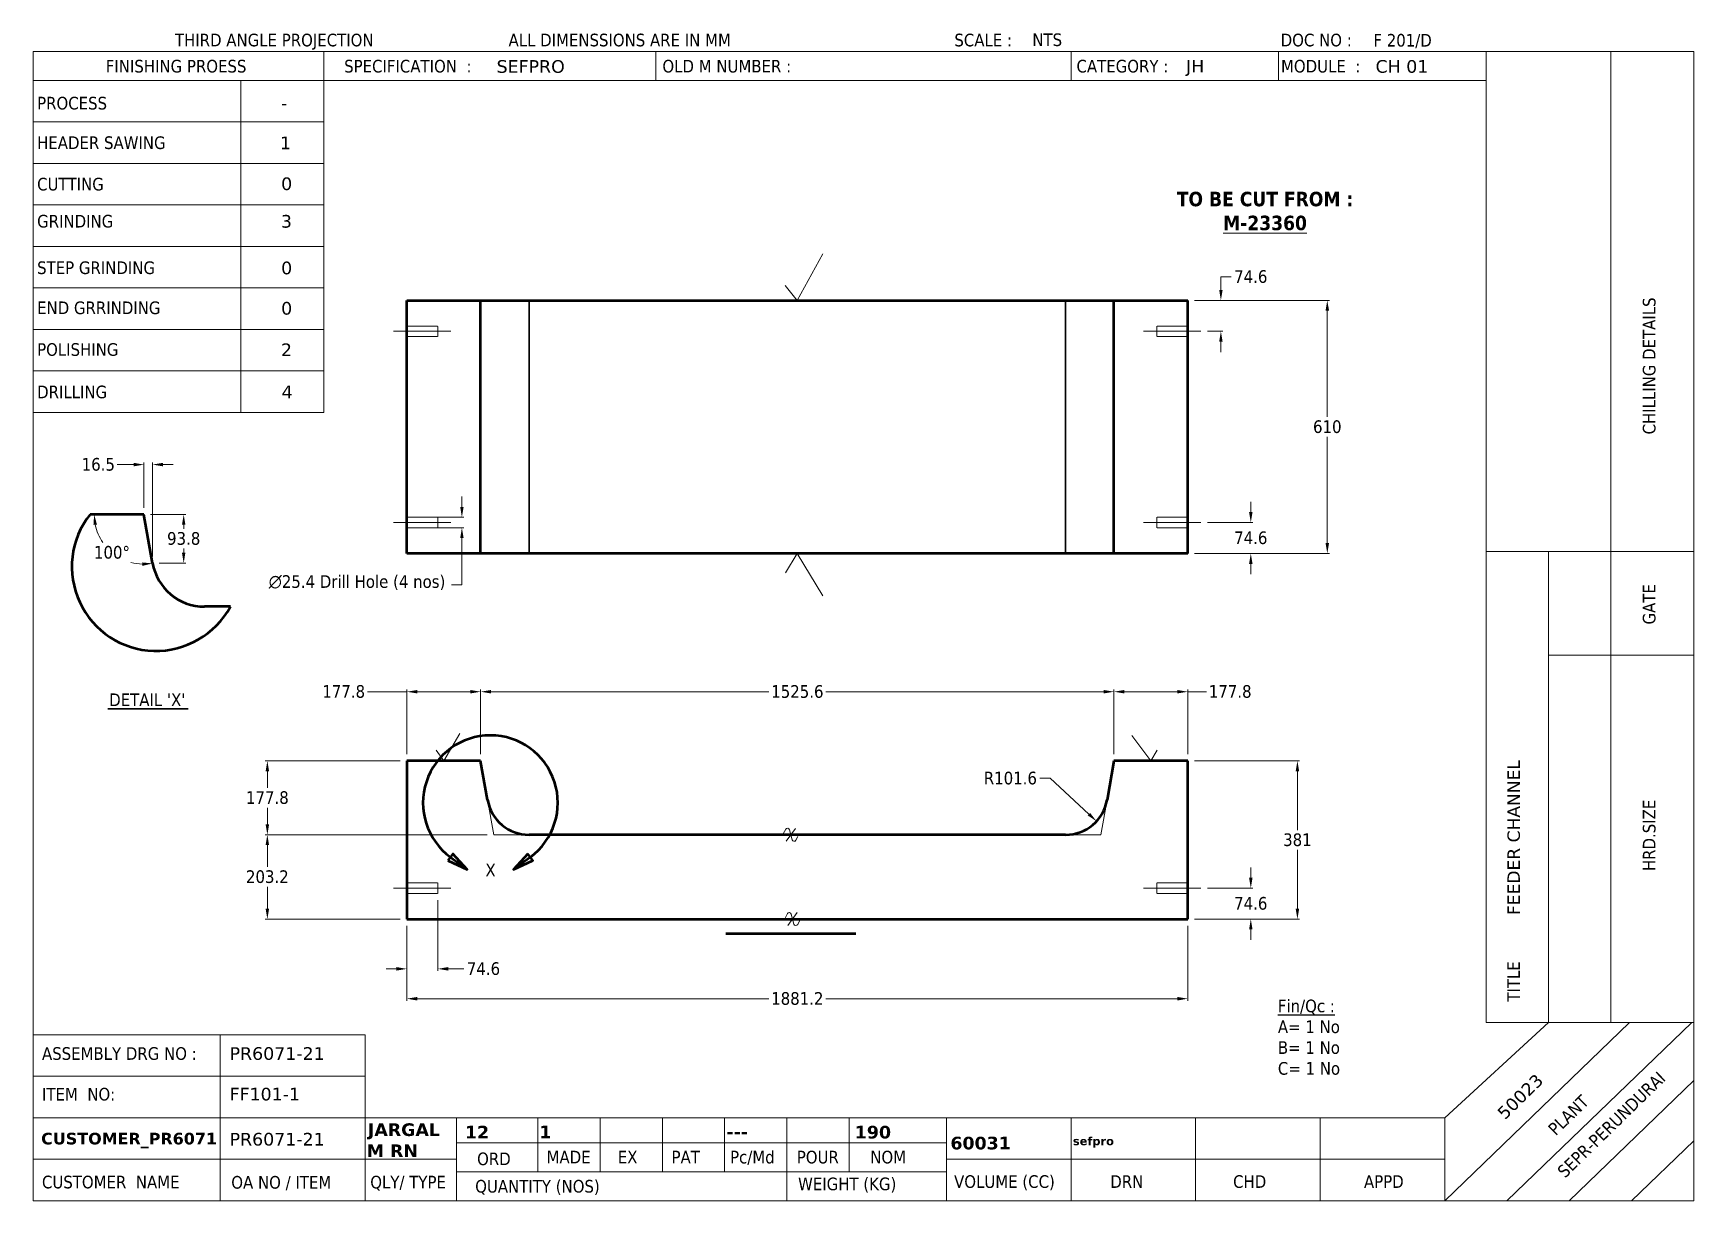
# Model space of a CAD drawing. Header units: millimetres. Extents: x 100 to 4100, y 100 to 2914.
import ezdxf
from ezdxf.enums import TextEntityAlignment as Align

# ---------------------------------------------------------------- set-up
doc = ezdxf.new("R2010")
doc.units = ezdxf.units.MM
doc.header["$LTSCALE"] = 10
doc.linetypes.add('DASHED', pattern=[0.2067, 0.1654, -0.0413])
for name, color, linetype, lineweight in [('Break Line (ANSI)', 7, 'Continuous', 50), ('Detail Boundary (ANSI)', 7, 'Continuous', 50), ('Sketch Geometry (ANSI)', 7, 'Continuous', 18), ('Symbol (ANSI)', 7, 'Continuous', 25), ('Visible (ANSI)', 7, 'Continuous', 50), ('Visible Narrow (ANSI)', 7, 'Continuous', 35)]:
    doc.layers.add(name, color=color, linetype=linetype, lineweight=lineweight)
for name, color, linetype, lineweight, true_color in [('Centerline (ANSI)', 4, 'DASHED', 13, 0x00ffff), ('Dimension (ANSI)', 7, 'Continuous', 15, 0x008000), ('Hidden (ANSI)', 2, 'DASHED', 15, 0xffff00), ('Title (ANSI)', 7, 'Continuous', 20, 0x804040)]:
    doc.layers.add(name, color=color, linetype=linetype, lineweight=lineweight, true_color=true_color)
doc.styles.add('Label Text (ANSI)', font='tahoma.ttf')
doc.styles.add('Note Text (ANSI)', font='tahoma.ttf')
doc.styles.add('Text Style44', font='tahoma.ttf')
doc.styles.add('Text Style54', font='verdana.ttf')
doc.styles.add('Text Style55', font='verdana.ttf')
doc.styles.add('Text Style56', font='verdana.ttf')
doc.styles.add('Text Style73', font='Cambria.ttf')
doc.styles.add('Text Style76', font='verdanab.ttf')
doc.styles.add('Text Style78', font='verdanab.ttf')
doc.styles.add('Text Style79', font='verdanab.ttf')
doc.styles.add('Text Style80', font='verdanab.ttf')
doc.styles.add('Text Style81', font='verdana.ttf')
doc.dimstyles.new('Default - mm (ANSI)', dxfattribs={"dimscale": 10, "dimtxt": 3.05, "dimasz": 2.5, "dimexe": 0.5, "dimexo": 1.6002, "dimgap": 0.8, "dimtad": 0, "dimtih": 1, "dimtoh": 1, "dimdec": 1, "dimrnd": 1e-08, "dimdsep": 46, "dimtxsty": 'Label Text (ANSI)', "dimcen": 0.09, "dimdle": 10, "dimclrd": 256, "dimclre": 256, "dimclrt": 256, "dimadec": 1, "dimazin": 2, "dimtfac": 0.999344, "dimtofl": 0, "dimtmove": 0, "dimatfit": 3, "dimfxl": 1, "dimtolj": 1, "dimtzin": 4, "dimlwd": -1, "dimlwe": -1, "dimarcsym": 0})
doc.dimstyles.new('Default - mm (ANSI)-02', dxfattribs={"dimscale": 10, "dimtxt": 3.05, "dimasz": 2.5, "dimexe": 0.5, "dimexo": 1.6002, "dimgap": 0.8, "dimtad": 0, "dimtih": 1, "dimtoh": 1, "dimdec": 1, "dimrnd": 1e-08, "dimdsep": 46, "dimtxsty": 'Label Text (ANSI)', "dimcen": 0.09, "dimdle": 10, "dimclrd": 256, "dimclre": 256, "dimclrt": 256, "dimadec": 1, "dimazin": 2, "dimtfac": 0.999344, "dimtofl": 0, "dimtmove": 0, "dimatfit": 3, "dimfxl": 1, "dimtolj": 1, "dimtzin": 4, "dimlwd": -1, "dimlwe": -1, "dimarcsym": 0})

# ---------------------------------------------------------------- blocks, each defined once
blk = doc.blocks.new('Title Blocks SEPR')
at = {"layer": 'Title (ANSI)'}
for p, q in [((10, 287), (410, 287)), ((10, 10), (10, 287)), ((10, 287), (10, 280)), ((10, 287), (80, 287)), ((80, 287), (80, 200)), ((160, 287), (160, 280)), ((260, 287), (260, 280)), ((310, 287), (310, 280)), ((360, 287), (360, 280)), ((410, 287), (390, 287)), ((390, 287), (390, 166.5)), ((410, 287), (410, 10)), ((10, 280), (360, 280)), ((60, 200), (60, 280)), ((360, 280), (360, 53)), ((80, 270), (10, 270)), ((80, 260), (10, 260)), ((80, 250), (10, 250)), ((80, 240), (10, 240)), ((80, 230), (10, 230)), ((80, 220), (10, 220)), ((80, 210), (10, 210)), ((80, 200), (10, 200)), ((80, 200), (60, 200)), ((360, 166.5), (410, 166.5)), ((375, 53), (375, 166.5)), ((375, 166.5), (375, 141.5)), ((390, 166.5), (390, 53)), ((375, 141.5), (410, 141.5)), ((394.53, 53), (350, 10)), ((350, 30), (375, 53)), ((360, 53), (410, 53)), ((365, 10), (409.53, 53)), ((390, 53), (375, 53)), ((410, 53), (390, 53)), ((10, 10), (10, 50)), ((10, 50), (90, 50)), ((10, 50), (55, 50)), ((55, 50), (55, 10)), ((90, 50), (90, 10)), ((10, 40), (90, 40)), ((380, 10), (410, 38.97)), ((10, 30), (90, 30)), ((90, 10), (90, 30)), ((90, 30), (350, 30)), ((112, 10), (112, 30)), ((112, 30), (131.55, 30)), ((131.55, 30), (131.55, 17)), ((146.55, 30), (146.55, 17)), ((161.55, 30), (161.55, 17)), ((176.55, 30), (176.55, 17)), ((191.55, 30), (191.55, 17)), ((206.55, 30), (206.55, 17)), ((230, 10), (230, 30)), ((260, 30), (260, 10)), ((290, 30), (290, 10)), ((320, 30), (320, 10)), ((350, 30), (350, 10)), ((112, 10), (112, 24)), ((112, 24), (230, 24)), ((410, 24.49), (395, 10)), ((10, 20), (90, 20)), ((90, 20), (112, 20)), ((230, 20), (350, 20)), ((112, 10), (112, 17)), ((112, 17), (230, 17)), ((191.55, 17), (191.55, 10)), ((410, 10), (10, 10)), ((350, 10), (230, 10))]:
    blk.add_line(p, q, dxfattribs=at)
at = {"layer": 'Title (ANSI)', "char_height": 3.048, "attachment_point": 1, "style": 'Note Text (ANSI)'}
for s, insert, width in [('\\fTahoma|b0|i0;THIRD ANGLE PROJECTION', (44.14, 291.26), 109.2999), ('\\fTahoma|b0|i0;ALL DIMENSSIONS ARE IN MM', (124.5, 291.26), 109.2999), ('\\fTahoma|b0|i0;SCALE :', (231.89, 291.26), 109.2999), ('\\fTahoma|b0|i0;DOC NO : ', (310.49, 291.26), 70.8451), ('\\fTahoma|b0|i0;FINISHING PROESS', (27.48, 284.96), 109.2999), ('\\fTahoma|b0|i0;SPECIFICATION  :', (84.9, 284.96), 72.8455), ('\\fTahoma|b0|i0;OLD M NUMBER :', (161.56, 284.96), 72.8455), ('\\fTahoma|b0|i0;CATEGORY :', (261.31, 284.96), 72.8455), ('\\fTahoma|b0|i0;MODULE  :', (310.57, 284.96), 72.8455), ('\\fTahoma|b0|i0;PROCESS', (10.94, 276.05), 109.2999), ('\\fTahoma|b0|i0;HEADER SAWING', (10.94, 266.52), 109.2999), ('\\fTahoma|b0|i0;END GRRINDING', (10.94, 226.73), 109.2999), ('\\fTahoma|b0|i0;POLISHING', (10.94, 216.68), 109.2999), ('\\fTahoma|b0|i0;ITEM  NO:', (12.11, 37.22), 109.2999), ('\\fTahoma|b0|i0;ORD', (116.92, 21.64), 13.75), ('\\fTahoma|b0|i0;MADE', (133.66, 22.06), 13.75), ('\\fTahoma|b0|i0;EX', (150.81, 22.06), 13.75), ('\\fTahoma|b0|i0;PAT', (163.76, 22.06), 13.75), ('\\fTahoma|b0|i0;Pc/Md', (177.86, 22.06), 13.75), ('\\fTahoma|b0|i0;POUR', (193.93, 22.06), 13.75), ('\\fTahoma|b0|i0;NOM', (211.63, 22.06), 13.75), ('\\fTahoma|b0|i0;QLY/ TYPE', (91.19, 16.03), 21.4126), ('\\fTahoma|b0|i0;VOLUME (CC)', (231.82, 16.16), 25.6121), ('\\fTahoma|b0|i0;DRN', (269.44, 16.16), 19.1316), ('\\fTahoma|b0|i0;CHD', (299.03, 16.16), 19.1316), ('\\fTahoma|b0|i0;APPD', (330.55, 16.16), 19.1316), ('\\fTahoma|b0|i0;WEIGHT (KG)', (194.24, 15.6), 109.2999)]:
    blk.add_mtext(s, dxfattribs=dict(at, insert=insert, width=width))
for s, insert in [('\\fTahoma|b0|i0;NTS', (250.67, 291.33)), ('\\fTahoma|b0|i0;F 201/D', (332.83, 291.2))]:
    blk.add_mtext(s, dxfattribs=dict(at, insert=insert))
at = {"layer": 'Title (ANSI)', "char_height": 3.048, "width": 109.2999, "attachment_point": 1, "line_spacing_factor": 1.968504, "style": 'Note Text (ANSI)'}
for s, insert in [('\\fTahoma|b0|i0;CUTTING\\P', (10.94, 256.53)), ('\\fTahoma|b0|i0;GRINDING\\P', (10.94, 247.6)), ('\\fTahoma|b0|i0;STEP GRINDING\\P', (10.94, 236.39)), ('\\fTahoma|b0|i0;DRILLING\\P', (10.94, 206.45)), ('\\fTahoma|b0|i0;ASSEMBLY DRG NO :\\P', (12.11, 47.02)), ('\\fTahoma|b0|i0;CUSTOMER  NAME\\P', (12.11, 16.05)), ('\\fTahoma|b0|i0;OA NO / ITEM\\P', (57.71, 15.98)), ('\\fTahoma|b0|i0;QUANTITY (NOS)\\P', (116.46, 15.03))]:
    blk.add_mtext(s, dxfattribs=dict(at, insert=insert))
at = {"layer": 'Title (ANSI)', "color": 96, "true_color": 0x008000, "insert": (306.72, 253.17), "char_height": 3.5, "attachment_point": 2, "line_spacing_factor": 0.987884, "style": 'Note Text (ANSI)'}
blk.add_mtext('\\fTahoma|b1|i0;\\H3.5000;TO BE CUT FROM :\\P\\fTahoma|b1|i0;\\H3.5000;\\LM-23360', dxfattribs=at)
at = {"layer": 'Title (ANSI)', "char_height": 3.048, "attachment_point": 1, "style": 'Note Text (ANSI)'}
for s, insert, rotation in [('\\fTahoma|b0|i0;CHILLING DETAILS   ', (397.72, 194.69), 90), ('\\fTahoma|b0|i0;GATE', (397.72, 148.89), 90), ('\\fTahoma|b0|i0;HRD.SIZE', (397.72, 89.46), 90), ('\\fTahoma|b0|i0;TITLE', (365.05, 58), 90), ('\\fTahoma|b0|i0;SEPR-PERUNDURAI', (376.84, 17.51), 44.3), ('\\fTahoma|b0|i0;PLANT', (374.6, 27.71), 44.3)]:
    blk.add_mtext(s, dxfattribs=dict(at, insert=insert, rotation=rotation))
at = {"layer": 'Title (ANSI)', "color": 96, "true_color": 0x008000}
for tag, p, height, style in [('Specification_001', (121.62, 281.84), 3.05, 'Text Style54'), ('Category_001', (287.7, 281.91), 3.05, 'Text Style54'), ('Module_001', (333.34, 281.85), 3.05, 'Text Style54'), ('Process_001', (69.69, 273.05), 3, 'Text Style55'), ('Header_Sawing_001', (69.43, 263.42), 3.05, 'Text Style54'), ('Cutting_001', (69.72, 253.58), 3.05, 'Text Style54'), ('Grinding_001', (69.66, 244.52), 3.05, 'Text Style54'), ('Step_Grinding_001', (69.72, 233.28), 3.05, 'Text Style54'), ('End_Grinding_001', (69.72, 223.56), 3.05, 'Text Style54'), ('Polishing_001', (69.67, 213.56), 3.05, 'Text Style54'), ('Drilling_001', (69.84, 203.4), 3.05, 'Text Style54'), ('Assembly_Drawing_Number_001', (57.3, 43.97), 3.05, 'Text Style54'), ('Item_Number_001', (57.3, 34.19), 3.05, 'Text Style54'), ('Quality_001', (90.62, 25.62), 3.05, 'Text Style76'), ('Order_Quantity_001', (113.99, 25.02), 3.05, 'Text Style76'), ('Made_Quantity_001', (131.9, 25.07), 3.05, 'Text Style76'), ('PiecePerMould_001', (176.97, 25.08), 3.05, 'Text Style76'), ('NominalWeight_001', (207.9, 25.02), 3.05, 'Text Style76'), ('Customer_Name_001', (11.91, 23.59), 2.8, 'Text Style80'), ('OA_Number_001', (57.3, 23.32), 3.05, 'Text Style54'), ('volume_001', (230.93, 22.39), 3.05, 'Text Style76'), ('NameofDrawnPerson_001', (260.43, 23.4), 2, 'Text Style78'), ('Quality_002', (90.32, 20.53), 3.05, 'Text Style76')]:
    blk.add_attdef(tag, p, '', height=height, dxfattribs=dict(at, style=style))
for tag, height, style, p in [('Old_M_Number', 3.05, 'Text Style76', (199.38, 284.96)), ('Excess', 3.05, 'Text Style76', (147.54, 28.13)), ('PAT_Quantity', 3.05, 'Text Style76', (163.49, 28.13)), ('PourWeight_MRN', 3.05, 'Text Style76', (193.41, 28.13)), ('NameofCheckedPerson', 1.98, 'Text Style79', (290.23, 25.5)), ('NameofAPPDPerson', 1.98, 'Text Style79', (321.46, 25.5))]:
    blk.add_attdef(tag, text='', height=height, dxfattribs=dict(at, style=style)).set_placement(p, align=Align.TOP_LEFT)
for tag, height, style, p in [('ChillingDetails', 5, 'Text Style56', (368.48, 177.57)), ('GateSize', 3.05, 'Text Style73', (378.55, 142.66)), ('HeaderSize', 4, 'Text Style81', (378.55, 65.24))]:
    blk.add_attdef(tag, text='', height=height, rotation=90, dxfattribs=dict(at, style=style)).set_placement(p, align=Align.TOP_LEFT)
for tag, p, height, rotation, style in [('Title_Description_001', (368.11, 78.86), 3, 90, 'Text Style55'), ('Critical_C_M_Number_001', (364.49, 29.38), 3.05, 44.4, 'Text Style54')]:
    blk.add_attdef(tag, p, '', height=height, rotation=rotation, dxfattribs=dict(at, style=style))
blk = doc.blocks.new('*D8')
at = {"layer": 'Defpoints', "color": 0, "transparency": 16777216}
for p in [(1000, 1326.8), (1000, 1160), (1177.8, 1160)]:
    blk.add_point(p, dxfattribs=at)
at = {"layer": 'Dimension (ANSI)', "transparency": 16777216}
for p, q in [((1000, 1326.8), (904.9, 1326.8)), ((1000, 1176), (1000, 1331.8)), ((1152.8, 1326.8), (1025, 1326.8)), ((1177.8, 1176), (1177.8, 1331.8))]:
    blk.add_line(p, q, dxfattribs=at)
for points in [[(1025, 1331), (1025, 1322.7), (1000, 1326.8)], [(1152.8, 1331), (1152.8, 1322.7), (1177.8, 1326.8)]]:
    blk.add_solid(points, dxfattribs=at)
at = {"layer": 'Dimension (ANSI)', "color": 96, "true_color": 0x008000, "transparency": 16777216, "insert": (847.9, 1342.8), "char_height": 30.5, "attachment_point": 2, "style": 'Label Text (ANSI)'}
blk.add_mtext('\\A1;177.8', dxfattribs=at)
blk = doc.blocks.new('*D9')
at = {"layer": 'Defpoints', "color": 0, "transparency": 16777216}
for p in [(2703.4, 1326.8), (1177.8, 1160), (2703.4, 1160)]:
    blk.add_point(p, dxfattribs=at)
at = {"layer": 'Dimension (ANSI)', "transparency": 16777216}
for p, q in [((1177.8, 1176), (1177.8, 1331.8)), ((1202.8, 1326.8), (1872.1, 1326.8)), ((2678.4, 1326.8), (2009.3, 1326.8)), ((2703.4, 1176), (2703.4, 1331.8))]:
    blk.add_line(p, q, dxfattribs=at)
for points in [[(1202.8, 1331), (1202.8, 1322.7), (1177.8, 1326.8)], [(2678.4, 1331), (2678.4, 1322.7), (2703.4, 1326.8)]]:
    blk.add_solid(points, dxfattribs=at)
at = {"layer": 'Dimension (ANSI)', "color": 96, "true_color": 0x008000, "transparency": 16777216, "insert": (1940.7, 1342.7), "char_height": 30.5, "attachment_point": 2, "style": 'Label Text (ANSI)'}
blk.add_mtext('\\A1;1525.6', dxfattribs=at)
blk = doc.blocks.new('*D10')
at = {"layer": 'Defpoints', "color": 0, "transparency": 16777216}
for p in [(2703.4, 1326.8), (2703.4, 1160), (2881.2, 1160)]:
    blk.add_point(p, dxfattribs=at)
at = {"layer": 'Dimension (ANSI)', "transparency": 16777216}
for p, q in [((2703.4, 1176), (2703.4, 1331.8)), ((2728.4, 1326.8), (2856.2, 1326.8)), ((2881.2, 1176), (2881.2, 1331.8)), ((2881.2, 1326.8), (2926.3, 1326.8))]:
    blk.add_line(p, q, dxfattribs=at)
for points in [[(2728.4, 1331), (2728.4, 1322.7), (2703.4, 1326.8)], [(2856.2, 1331), (2856.2, 1322.7), (2881.2, 1326.8)]]:
    blk.add_solid(points, dxfattribs=at)
at = {"layer": 'Dimension (ANSI)', "color": 96, "true_color": 0x008000, "transparency": 16777216, "insert": (2983.3, 1342.8), "char_height": 30.5, "attachment_point": 2, "style": 'Label Text (ANSI)'}
blk.add_mtext('\\A1;177.8', dxfattribs=at)
blk = doc.blocks.new('*D11')
at = {"layer": 'Defpoints', "color": 0, "transparency": 16777216}
for p in [(664, 1160), (1000, 1160), (1209.2, 982.2)]:
    blk.add_point(p, dxfattribs=at)
at = {"layer": 'Dimension (ANSI)', "transparency": 16777216}
for p, q in [((984, 1160), (659, 1160)), ((664, 1135), (664, 1095)), ((664, 1007.2), (664, 1047.2)), ((1193.1, 982.2), (659, 982.2))]:
    blk.add_line(p, q, dxfattribs=at)
for points in [[(659.8, 1135), (668.2, 1135), (664, 1160)], [(659.8, 1007.2), (668.2, 1007.2), (664, 982.2)]]:
    blk.add_solid(points, dxfattribs=at)
at = {"layer": 'Dimension (ANSI)', "color": 96, "true_color": 0x008000, "transparency": 16777216, "insert": (664, 1087), "char_height": 30.5, "attachment_point": 2, "style": 'Label Text (ANSI)'}
blk.add_mtext('\\A1;177.8', dxfattribs=at)
blk = doc.blocks.new('*D12')
at = {"layer": 'Defpoints', "color": 0, "transparency": 16777216}
for p in [(1209.2, 982.2), (664, 779), (1000, 779)]:
    blk.add_point(p, dxfattribs=at)
at = {"layer": 'Dimension (ANSI)', "transparency": 16777216}
for p, q in [((1193.1, 982.2), (659, 982.2)), ((664, 957.2), (664, 904.5)), ((664, 804), (664, 856.7)), ((984, 779), (659, 779))]:
    blk.add_line(p, q, dxfattribs=at)
for points in [[(659.8, 957.2), (668.2, 957.2), (664, 982.2)], [(659.8, 804), (668.2, 804), (664, 779)]]:
    blk.add_solid(points, dxfattribs=at)
at = {"layer": 'Dimension (ANSI)', "color": 96, "true_color": 0x008000, "transparency": 16777216, "insert": (664, 896.5), "char_height": 30.5, "attachment_point": 2, "style": 'Label Text (ANSI)'}
blk.add_mtext('\\A1;203.2', dxfattribs=at)
blk = doc.blocks.new('*D13')
at = {"layer": 'Defpoints', "color": 0, "transparency": 16777216}
for p in [(1074.6, 840.9), (1000, 779), (1000, 659)]:
    blk.add_point(p, dxfattribs=at)
at = {"layer": 'Dimension (ANSI)', "transparency": 16777216}
for p, q in [((1074.6, 824.9), (1074.6, 654)), ((1000, 763), (1000, 654)), ((975, 659), (950, 659)), ((1099.6, 659), (1137.6, 659))]:
    blk.add_line(p, q, dxfattribs=at)
for points in [[(975, 663.2), (975, 654.8), (1000, 659)], [(1099.6, 663.2), (1099.6, 654.8), (1074.6, 659)]]:
    blk.add_solid(points, dxfattribs=at)
at = {"layer": 'Dimension (ANSI)', "color": 96, "true_color": 0x008000, "transparency": 16777216, "insert": (1184.6, 674.9), "char_height": 30.5, "attachment_point": 2, "style": 'Label Text (ANSI)'}
blk.add_mtext('\\A1;74.6', dxfattribs=at)
blk = doc.blocks.new('*D14')
at = {"layer": 'Defpoints', "color": 0, "transparency": 16777216}
for p in [(1000, 779), (2881.2, 779), (2881.2, 587)]:
    blk.add_point(p, dxfattribs=at)
at = {"layer": 'Dimension (ANSI)', "transparency": 16777216}
for p, q in [((1000, 763), (1000, 582)), ((2881.2, 763), (2881.2, 582)), ((1025, 587), (1872.2, 587)), ((2856.2, 587), (2009, 587))]:
    blk.add_line(p, q, dxfattribs=at)
for points in [[(1025, 591.2), (1025, 582.8), (1000, 587)], [(2856.2, 591.2), (2856.2, 582.8), (2881.2, 587)]]:
    blk.add_solid(points, dxfattribs=at)
at = {"layer": 'Dimension (ANSI)', "color": 96, "true_color": 0x008000, "transparency": 16777216, "insert": (1940.6, 602.9), "char_height": 30.5, "attachment_point": 2, "style": 'Label Text (ANSI)'}
blk.add_mtext('\\A1;1881.2', dxfattribs=at)
blk = doc.blocks.new('*D15')
at = {"layer": 'Defpoints', "color": 0, "transparency": 16777216}
for p in [(2881.2, 1160), (2881.2, 779), (3145.2, 779)]:
    blk.add_point(p, dxfattribs=at)
at = {"layer": 'Dimension (ANSI)', "transparency": 16777216}
for p, q in [((2897.2, 1160), (3150.2, 1160)), ((3145.2, 1135), (3145.2, 993.4)), ((3145.2, 804), (3145.2, 945.6)), ((2897.2, 779), (3150.2, 779))]:
    blk.add_line(p, q, dxfattribs=at)
for points in [[(3141, 1135), (3149.4, 1135), (3145.2, 1160)], [(3141, 804), (3149.4, 804), (3145.2, 779)]]:
    blk.add_solid(points, dxfattribs=at)
at = {"layer": 'Dimension (ANSI)', "color": 96, "true_color": 0x008000, "transparency": 16777216, "insert": (3145.2, 985.4), "char_height": 30.5, "attachment_point": 2, "style": 'Label Text (ANSI)'}
blk.add_mtext('\\A1;381', dxfattribs=at)
blk = doc.blocks.new('*D16')
at = {"layer": 'Defpoints', "color": 0, "transparency": 16777216}
for p in [(2913, 853.6), (2881.2, 779), (3032.9, 779)]:
    blk.add_point(p, dxfattribs=at)
at = {"layer": 'Dimension (ANSI)', "transparency": 16777216}
for p, q in [((3032.9, 878.6), (3032.9, 903.6)), ((2929, 853.6), (3037.9, 853.6)), ((2897.2, 779), (3037.9, 779)), ((3032.9, 754), (3032.9, 729))]:
    blk.add_line(p, q, dxfattribs=at)
for points in [[(3028.8, 878.6), (3037.1, 878.6), (3032.9, 853.6)], [(3028.8, 754), (3037.1, 754), (3032.9, 779)]]:
    blk.add_solid(points, dxfattribs=at)
at = {"layer": 'Dimension (ANSI)', "color": 96, "true_color": 0x008000, "transparency": 16777216, "insert": (3032.9, 832.2), "char_height": 30.5, "attachment_point": 2, "style": 'Label Text (ANSI)'}
blk.add_mtext('\\A1;74.6', dxfattribs=at)
blk = doc.blocks.new('*D17')
at = {"layer": 'Defpoints', "color": 0, "transparency": 16777216}
for p in [(2586.8, 1083.8), (2661.3, 1014.7)]:
    blk.add_point(p, dxfattribs=at)
at = {"layer": 'Dimension (ANSI)', "transparency": 16777216}
for p, q in [((2524.7, 1118.2), (2549.7, 1118.2)), ((2549.7, 1118.2), (2643, 1031.7))]:
    blk.add_line(p, q, dxfattribs=at)
blk.add_solid([(2645.8, 1034.8), (2640.1, 1028.7), (2661.3, 1014.7)], dxfattribs=at)
at = {"layer": 'Dimension (ANSI)', "color": 96, "true_color": 0x008000, "transparency": 16777216, "insert": (2453.8, 1134.1), "char_height": 30.5, "attachment_point": 2, "style": 'Label Text (ANSI)'}
blk.add_mtext('\\A1;R101.6', dxfattribs=at)
blk = doc.blocks.new('*D18')
at = {"layer": 'Defpoints', "color": 0, "transparency": 16777216}
for p in [(1000, 1747.3), (1000, 1721.9), (1132.6, 1747.3)]:
    blk.add_point(p, dxfattribs=at)
at = {"layer": 'Dimension (ANSI)', "transparency": 16777216}
for p, q in [((1132.6, 1772.3), (1132.6, 1797.3)), ((1016, 1747.3), (1137.6, 1747.3)), ((1016, 1721.9), (1137.6, 1721.9)), ((1132.6, 1696.9), (1132.6, 1584.3)), ((1132.6, 1584.3), (1107.6, 1584.3))]:
    blk.add_line(p, q, dxfattribs=at)
for points in [[(1128.5, 1772.3), (1136.8, 1772.3), (1132.6, 1747.3)], [(1128.5, 1696.9), (1136.8, 1696.9), (1132.6, 1721.9)]]:
    blk.add_solid(points, dxfattribs=at)
at = {"layer": 'Dimension (ANSI)', "color": 96, "true_color": 0x008000, "transparency": 16777216, "insert": (880, 1607.6), "char_height": 30.5, "attachment_point": 2, "style": 'Label Text (ANSI)'}
blk.add_mtext('\\A1;{\\fAIGDT|b0|i0;\\H30.4800;\\ln}\\fTahoma|b0|i0;\\H30.4800;25.4\\fTahoma|b0|i0;\\H30.4800; Drill Hole (4 nos)', dxfattribs=at)
blk = doc.blocks.new('*D19')
at = {"layer": 'Defpoints', "color": 0, "transparency": 16777216}
for p in [(2881.2, 2270), (2960.9, 2270), (2913, 2195.4)]:
    blk.add_point(p, dxfattribs=at)
at = {"layer": 'Dimension (ANSI)', "transparency": 16777216}
for p, q in [((2960.9, 2295), (2960.9, 2326.8)), ((2960.9, 2326.8), (2985.9, 2326.8)), ((2897.2, 2270), (2965.9, 2270)), ((2929, 2195.4), (2965.9, 2195.4)), ((2960.9, 2170.4), (2960.9, 2145.4))]:
    blk.add_line(p, q, dxfattribs=at)
for points in [[(2956.8, 2295), (2965.1, 2295), (2960.9, 2270)], [(2956.8, 2170.4), (2965.1, 2170.4), (2960.9, 2195.4)]]:
    blk.add_solid(points, dxfattribs=at)
at = {"layer": 'Dimension (ANSI)', "color": 96, "true_color": 0x008000, "transparency": 16777216, "insert": (3032.9, 2342.7), "char_height": 30.5, "attachment_point": 2, "style": 'Label Text (ANSI)'}
blk.add_mtext('\\A1;74.6', dxfattribs=at)
blk = doc.blocks.new('*D20')
at = {"layer": 'Defpoints', "color": 0, "transparency": 16777216}
for p in [(2913, 1734.6), (2881.2, 1660), (3032.9, 1660)]:
    blk.add_point(p, dxfattribs=at)
at = {"layer": 'Dimension (ANSI)', "transparency": 16777216}
for p, q in [((3032.9, 1759.6), (3032.9, 1784.6)), ((2929, 1734.6), (3037.9, 1734.6)), ((2897.2, 1660), (3037.9, 1660)), ((3032.9, 1635), (3032.9, 1610))]:
    blk.add_line(p, q, dxfattribs=at)
for points in [[(3028.8, 1759.6), (3037.1, 1759.6), (3032.9, 1734.6)], [(3028.8, 1635), (3037.1, 1635), (3032.9, 1660)]]:
    blk.add_solid(points, dxfattribs=at)
at = {"layer": 'Dimension (ANSI)', "color": 96, "true_color": 0x008000, "transparency": 16777216, "insert": (3032.9, 1713.2), "char_height": 30.5, "attachment_point": 2, "style": 'Label Text (ANSI)'}
blk.add_mtext('\\A1;74.6', dxfattribs=at)
blk = doc.blocks.new('*D21')
at = {"layer": 'Defpoints', "color": 0, "transparency": 16777216}
for p in [(2881.2, 2270), (3217.2, 2270), (2881.2, 1660)]:
    blk.add_point(p, dxfattribs=at)
at = {"layer": 'Dimension (ANSI)', "transparency": 16777216}
for p, q in [((2897.2, 2270), (3222.2, 2270)), ((3217.2, 2245), (3217.2, 1988.9)), ((3217.2, 1685), (3217.2, 1941.1)), ((2897.2, 1660), (3222.2, 1660))]:
    blk.add_line(p, q, dxfattribs=at)
for points in [[(3213, 2245), (3221.4, 2245), (3217.2, 2270)], [(3213, 1685), (3221.4, 1685), (3217.2, 1660)]]:
    blk.add_solid(points, dxfattribs=at)
at = {"layer": 'Dimension (ANSI)', "color": 96, "true_color": 0x008000, "transparency": 16777216, "insert": (3217.2, 1980.9), "char_height": 30.5, "attachment_point": 2, "style": 'Label Text (ANSI)'}
blk.add_mtext('\\A1;610', dxfattribs=at)
blk = doc.blocks.new('2dDetail0')
at = {"layer": 'Detail Boundary (ANSI)', "linetype": 'Continuous'}
for p, q in [((111.1, 93.65), (109.91, 92.04)), ((109.91, 92.04), (114.53, 89.88)), ((110.5, 92.84), (114.53, 89.88)), ((114.53, 89.88), (111.1, 93.65)), ((129.16, 93.65), (125.73, 89.88)), ((129.76, 92.84), (125.73, 89.88)), ((125.73, 89.88), (130.35, 92.04)), ((130.35, 92.04), (129.16, 93.65))]:
    blk.add_line(p, q, dxfattribs=at)
at = {"layer": 'Detail Boundary (ANSI)', "linetype": 'Continuous', "flags": 128}
for points in [[(109.91, 92.04), (114.53, 89.88), (111.1, 93.65), (109.91, 92.04)], [(129.16, 93.65), (125.73, 89.88), (130.35, 92.04), (129.16, 93.65)]]:
    blk.add_lwpolyline(points, dxfattribs=at)
at = {"layer": 'Detail Boundary (ANSI)'}
blk.add_arc((120.13, 105.92), 16.24, 306.3458, 233.6542, dxfattribs=at)
for points in [[(109.91, 92.04), (114.53, 89.88), (111.1, 93.65), (109.91, 92.04)], [(129.16, 93.65), (125.73, 89.88), (130.35, 92.04), (129.16, 93.65)]]:
    blk.add_solid(points, dxfattribs=at)
at = {"layer": 'Detail Boundary (ANSI)', "insert": (118.93, 88.16), "char_height": 3.05, "attachment_point": 7, "style": 'Label Text (ANSI)'}
blk.add_mtext('X', dxfattribs=at)
blk = doc.blocks.new('*D23')
at = {"layer": 'Defpoints', "color": 0, "transparency": 16777216}
for p in [(387.5, 1874.2), (366.8, 1754.2), (387.5, 1636.9)]:
    blk.add_point(p, dxfattribs=at)
at = {"layer": 'Dimension (ANSI)', "transparency": 16777216}
for p, q in [((341.8, 1874.2), (302.1, 1874.2)), ((366.8, 1770.2), (366.8, 1879.2)), ((387.5, 1652.9), (387.5, 1879.2)), ((412.5, 1874.2), (437.5, 1874.2))]:
    blk.add_line(p, q, dxfattribs=at)
for points in [[(341.8, 1878.4), (341.8, 1870), (366.8, 1874.2)], [(412.5, 1878.4), (412.5, 1870), (387.5, 1874.2)]]:
    blk.add_solid(points, dxfattribs=at)
at = {"layer": 'Dimension (ANSI)', "color": 96, "true_color": 0x008000, "transparency": 16777216, "insert": (256.8, 1890.1), "char_height": 30.5, "attachment_point": 2, "style": 'Label Text (ANSI)'}
blk.add_mtext('\\A1;16.5', dxfattribs=at)
blk = doc.blocks.new('*D24')
at = {"layer": 'Defpoints', "color": 0, "transparency": 16777216}
for p in [(350.8, 1754.2), (366.8, 1754.2), (266.5, 1688.3), (387.5, 1636.9)]:
    blk.add_point(p, dxfattribs=at)
at = {"layer": 'Dimension (ANSI)', "transparency": 16777216}
for start, end in [(191.9583, 214.5474), (254.7965, 268.0417)]:
    blk.add_arc((366.8, 1754.2), 120, start, end, dxfattribs=at)
for points in [[(245.2, 1728.9), (253.5, 1729.8), (246.8, 1754.2)], [(362.4, 1638.4), (363, 1630.1), (387.6, 1636)]]:
    blk.add_solid(points, dxfattribs=at)
at = {"layer": 'Dimension (ANSI)', "color": 96, "true_color": 0x008000, "transparency": 16777216, "insert": (289.7, 1678.1), "char_height": 30.5, "attachment_point": 2, "style": 'Label Text (ANSI)'}
blk.add_mtext('\\A1;100°', dxfattribs=at)
blk = doc.blocks.new('*D25')
at = {"layer": 'Defpoints', "color": 0, "transparency": 16777216}
for p in [(366.8, 1754.2), (387.5, 1636.9), (462.5, 1636.9)]:
    blk.add_point(p, dxfattribs=at)
at = {"layer": 'Dimension (ANSI)', "transparency": 16777216}
for p, q in [((382.8, 1754.2), (467.5, 1754.2)), ((462.5, 1729.2), (462.5, 1719.5)), ((462.5, 1661.9), (462.5, 1671.6)), ((403.5, 1636.9), (467.5, 1636.9))]:
    blk.add_line(p, q, dxfattribs=at)
for points in [[(458.3, 1729.2), (466.6, 1729.2), (462.5, 1754.2)], [(458.3, 1661.9), (466.6, 1661.9), (462.5, 1636.9)]]:
    blk.add_solid(points, dxfattribs=at)
at = {"layer": 'Dimension (ANSI)', "color": 96, "true_color": 0x008000, "transparency": 16777216, "insert": (462.5, 1711.5), "char_height": 30.5, "attachment_point": 2, "style": 'Label Text (ANSI)'}
blk.add_mtext('\\A1;93.8', dxfattribs=at)

msp = doc.modelspace()

# ---------------------------------------------------------------- linework, layer by layer
at = {"layer": 'Break Line (ANSI)'}
msp.add_arc((396.16, 1628.22), 203.01, 141.64469, 331.68982, dxfattribs=at)
at = {"layer": 'Centerline (ANSI)', "linetype": 'Continuous'}
for p, q in [((968.25, 2195.4), (1106.35, 2195.4)), ((2912.95, 2195.4), (2774.85, 2195.4)), ((968.25, 1734.6), (1106.35, 1734.6)), ((2912.95, 1734.6), (2774.85, 1734.6)), ((968.25, 853.6), (1106.35, 853.6)), ((2912.95, 853.6), (2774.85, 853.6))]:
    msp.add_line(p, q, dxfattribs=at)
at = {"layer": 'Hidden (ANSI)'}
for p, q in [((1000, 2208.1), (1074.6, 2208.1)), ((1074.6, 2182.7), (1074.6, 2208.1)), ((2806.6, 2208.1), (2806.6, 2182.7)), ((2881.2, 2208.1), (2806.6, 2208.1)), ((1000, 2182.7), (1074.6, 2182.7)), ((2881.2, 2182.7), (2806.6, 2182.7)), ((1000, 1747.3), (1074.6, 1747.3)), ((1000, 1721.9), (1074.6, 1721.9)), ((1074.6, 1721.9), (1074.6, 1747.3)), ((2806.6, 1747.3), (2806.6, 1721.9)), ((2881.2, 1747.3), (2806.6, 1747.3)), ((2881.2, 1721.9), (2806.6, 1721.9)), ((1000, 866.3), (1074.6, 866.3)), ((1000, 840.9), (1074.6, 840.9)), ((1074.6, 840.9), (1074.6, 866.3)), ((2806.6, 866.3), (2806.6, 840.9)), ((2881.2, 866.3), (2806.6, 866.3)), ((2881.2, 840.9), (2806.6, 840.9))]:
    msp.add_line(p, q, dxfattribs=at)
at = {"layer": 'Sketch Geometry (ANSI)'}
for p, q in [((1940.6, 2270), (2002.43, 2382.06)), ((1940.6, 2270), (1910.92, 2305.47)), ((1940.6, 1660), (1912.07, 1613.33)), ((1940.6, 1660), (2002.43, 1558.1)), ((1088.9, 1160), (1127.42, 1225.81)), ((2792.3, 1160), (2746.4, 1221.52)), ((1088.9, 1160), (1070.7, 1185.77)), ((2792.3, 1160), (2807.4, 1185.77)), ((1912.63, 995.3), (1906.76, 984.35)), ((1935.98, 997.59), (1913.94, 966.81)), ((1921.88, 994.19), (1928.04, 970.21)), ((1937.37, 969.23), (1941.82, 978.21)), ((1916.81, 792.1), (1910.95, 781.15)), ((1940.17, 794.39), (1918.13, 763.61)), ((1926.07, 790.99), (1932.23, 767.01)), ((1941.55, 766.03), (1946.01, 775.01))]:
    msp.add_line(p, q, dxfattribs=at)
at = {"layer": 'Sketch Geometry (ANSI)', "linetype": 'Continuous'}
for p, q in [((1194.35, 1066.16), (1209.15, 982.2)), ((2686.85, 1066.16), (2672.05, 982.2)), ((1294.4, 982.2), (1209.15, 982.2)), ((2586.8, 982.2), (2672.05, 982.2))]:
    msp.add_line(p, q, dxfattribs=at)
at = {"layer": 'Sketch Geometry (ANSI)', "color": 1, "lineweight": 50, "true_color": 0xff0000}
msp.add_line((1768.05, 744), (2081.59, 744), dxfattribs=at)
at = {"layer": 'Sketch Geometry (ANSI)'}
for centre, start, end in [((1917.03, 992.94), 14.42614, 151.84084), ((1932.89, 971.46), 194.42614, 333.61047), ((1921.22, 789.74), 14.42614, 151.84084), ((1937.08, 768.26), 194.42614, 333.61047)]:
    msp.add_arc(centre, 5, start, end, dxfattribs=at)
at = {"layer": 'Symbol (ANSI)', "color": 96, "lineweight": 30, "true_color": 0x008000}
msp.add_line((279.99, 1285.34), (473.27, 1285.34), dxfattribs=at)
at = {"layer": 'Visible (ANSI)'}
for p, q in [((1000, 2270), (1177.8, 2270)), ((1000, 1660), (1000, 2270)), ((1177.8, 2270), (1194.35, 2270)), ((1177.8, 1660), (1177.8, 2270)), ((1194.35, 2270), (1294.4, 2270)), ((1294.4, 2270), (2586.8, 2270)), ((2586.8, 2270), (2686.85, 2270)), ((2686.85, 2270), (2703.4, 2270)), ((2703.4, 2270), (2881.2, 2270)), ((2703.4, 1660), (2703.4, 2270)), ((2881.2, 1660), (2881.2, 2270)), ((366.79, 1754.2), (236.97, 1754.2)), ((387.47, 1636.89), (366.79, 1754.2)), ((1177.8, 1660), (1000, 1660)), ((1194.35, 1660), (1177.8, 1660)), ((1294.4, 1660), (1194.35, 1660)), ((2586.8, 1660), (1294.4, 1660)), ((2686.85, 1660), (2586.8, 1660)), ((2703.4, 1660), (2686.85, 1660)), ((2881.2, 1660), (2703.4, 1660)), ((574.89, 1531.95), (512.54, 1531.95)), ((1177.8, 1160), (1000, 1160)), ((1000, 1160), (1000, 779)), ((1194.35, 1066.16), (1177.8, 1160)), ((2703.4, 1160), (2686.85, 1066.16)), ((2881.2, 1160), (2703.4, 1160)), ((2881.2, 779), (2881.2, 1160)), ((2586.8, 982.2), (1294.4, 982.2)), ((1000, 779), (2881.2, 779))]:
    msp.add_line(p, q, dxfattribs=at)
for centre, radius, start, end in [((512.54, 1658.95), 127, 190, 270), ((1294.4, 1083.8), 101.6, 190, 270), ((2586.8, 1083.8), 101.6, 270, 350)]:
    msp.add_arc(centre, radius, start, end, dxfattribs=at)
at = {"layer": 'Visible Narrow (ANSI)', "color": 8, "true_color": 0x808080}
for p, q in [((1294.4, 1660), (1294.4, 2270)), ((2586.8, 1660), (2586.8, 2270))]:
    msp.add_line(p, q, dxfattribs=at)

# ---------------------------------------------------------------- block references
at = {"xscale": 10, "yscale": 10, "zscale": 10}
msp.add_blockref('Title Blocks SEPR', (0, 0), dxfattribs=at).add_auto_attribs({'Assembly_Drawing_Number_001': 'PR6071-21', 'Item_Number_001': 'FF101-1', 'Customer_Name_001': 'CUSTOMER_PR6071', 'OA_Number_001': 'PR6071-21', 'Quality_001': 'JARGAL', 'Order_Quantity_001': '12', 'Made_Quantity_001': '1', 'PiecePerMould_001': '---', 'NominalWeight_001': '190', 'volume_001': '60031', 'NameofDrawnPerson_001': 'sefpro', 'Process_001': '-', 'Header_Sawing_001': '1', 'Cutting_001': '0', 'Grinding_001': '3', 'Step_Grinding_001': '0', 'End_Grinding_001': '0', 'Polishing_001': '2', 'Drilling_001': '4', 'Specification_001': 'SEFPRO', 'Module_001': 'CH 01', 'Category_001': 'JH', 'Title_Description_001': 'FEEDER CHANNEL', 'Critical_C_M_Number_001': '50023', 'Quality_002': 'M RN'})
at = {"layer": 'Detail Boundary (ANSI)', "xscale": 10, "yscale": 10, "zscale": 10}
msp.add_blockref('2dDetail0', (0, 0), dxfattribs=at)

# ---------------------------------------------------------------- texts
at = {"layer": 'Symbol (ANSI)', "color": 96, "true_color": 0x008000, "insert": (283.04, 1292.2), "char_height": 30.5, "attachment_point": 7, "style": 'Text Style44'}
msp.add_mtext("DETAIL 'X'", dxfattribs=at)
at = {"layer": 'Symbol (ANSI)', "color": 96, "true_color": 0x008000, "insert": (3098.17, 584.89), "char_height": 30.48, "width": 155.4628, "attachment_point": 1, "line_spacing_factor": 0.987416, "style": 'Note Text (ANSI)'}
msp.add_mtext('{\\H1.00066x;\\LFin/Qc :\\H0.99934x;\\l\\PA= 1 No\\PB= 1 No\\PC= 1 No}', dxfattribs=at)

# ---------------------------------------------------------------- dimensions: what is measured, and where the dimension line sits
at = {"layer": 'Dimension (ANSI)'}
for base, p1, p2, angle, override, picture, middle in [((2960.95, 2270), (2912.95, 2195.4), (2881.2, 2270), 90, {"dimgap": 0.8, "dimdec": 1, "dimtol": 0, "dimlim": 0, "dimtp": 0, "dimtm": 0, "dimtdec": 2, "dimatfit": 1}, '*D19', (3032.95, 2326.85)), ((3217.2, 2270), (2881.2, 1660), (2881.2, 2270), 270, {"dimgap": 0.8, "dimdec": 1, "dimtol": 0, "dimlim": 0, "dimtp": 0, "dimtm": 0, "dimtdec": 2, "dimatfit": 1}, '*D21', (3217.2, 1965)), ((387.47, 1874.2), (366.79, 1754.2), (387.47, 1636.89), 180, {"dimgap": 0.8, "dimtih": 0, "dimtoh": 0, "dimdec": 1, "dimlfac": 0.8, "dimtol": 0, "dimlim": 0, "dimtp": 0, "dimtm": 0, "dimtdec": 2, "dimatfit": 1}, '*D23', (256.8, 1874.2)), ((3032.95, 1660), (2912.95, 1734.6), (2881.2, 1660), 90, {"dimgap": 0.8, "dimdec": 1, "dimtol": 0, "dimlim": 0, "dimtp": 0, "dimtm": 0, "dimtdec": 2, "dimatfit": 1}, '*D20', (3032.95, 1697.3)), ((462.47, 1636.89), (366.79, 1754.2), (387.47, 1636.89), 90, {"dimgap": 0.8, "dimdec": 1, "dimlfac": 0.8, "dimtol": 0, "dimlim": 0, "dimtp": 0, "dimtm": 0, "dimtdec": 2, "dimatfit": 1}, '*D25', (462.47, 1695.55)), ((1000, 1326.83), (1177.8, 1160), (1000, 1160), 180, {"dimgap": 0.8, "dimtih": 0, "dimtoh": 0, "dimdec": 1, "dimtol": 0, "dimlim": 0, "dimtp": 0, "dimtm": 0, "dimtdec": 2, "dimatfit": 2}, '*D8', (847.87, 1326.83)), ((2703.4, 1326.83), (1177.8, 1160), (2703.4, 1160), 180, {"dimgap": 0.8, "dimtih": 0, "dimtoh": 0, "dimdec": 1, "dimtol": 0, "dimlim": 0, "dimtp": 0, "dimtm": 0, "dimtdec": 2, "dimatfit": 1}, '*D9', (1940.7, 1326.83)), ((2703.4, 1326.83), (2881.2, 1160), (2703.4, 1160), 180, {"dimgap": 0.8, "dimtih": 0, "dimtoh": 0, "dimdec": 1, "dimtol": 0, "dimlim": 0, "dimtp": 0, "dimtm": 0, "dimtdec": 2, "dimatfit": 2}, '*D10', (2983.34, 1326.83)), ((664, 1160), (1209.15, 982.2), (1000, 1160), 90, {"dimgap": 0.8, "dimdec": 1, "dimtol": 0, "dimlim": 0, "dimtp": 0, "dimtm": 0, "dimtdec": 2, "dimatfit": 1}, '*D11', (664, 1071.1)), ((3145.2, 779), (2881.2, 1160), (2881.2, 779), 90, {"dimgap": 0.8, "dimdec": 1, "dimtol": 0, "dimlim": 0, "dimtp": 0, "dimtm": 0, "dimtdec": 2, "dimatfit": 1}, '*D15', (3145.2, 969.5)), ((664, 779), (1209.15, 982.2), (1000, 779), 90, {"dimgap": 0.8, "dimdec": 1, "dimtol": 0, "dimlim": 0, "dimtp": 0, "dimtm": 0, "dimtdec": 2, "dimatfit": 1}, '*D12', (664, 880.6)), ((3032.95, 779), (2912.95, 853.6), (2881.2, 779), 90, {"dimgap": 0.8, "dimdec": 1, "dimtol": 0, "dimlim": 0, "dimtp": 0, "dimtm": 0, "dimtdec": 2, "dimatfit": 1}, '*D16', (3032.95, 816.3)), ((1000, 659), (1074.6, 840.9), (1000, 779), 180, {"dimgap": 0.8, "dimtih": 0, "dimtoh": 0, "dimdec": 1, "dimtol": 0, "dimlim": 0, "dimtp": 0, "dimtm": 0, "dimtdec": 2, "dimatfit": 1}, '*D13', (1184.58, 659)), ((2881.2, 587), (1000, 779), (2881.2, 779), 180, {"dimgap": 0.8, "dimtih": 0, "dimtoh": 0, "dimdec": 1, "dimtol": 0, "dimlim": 0, "dimtp": 0, "dimtm": 0, "dimtdec": 2, "dimatfit": 1}, '*D14', (1940.6, 587))]:
    dim = msp.add_linear_dim(base=base, p1=p1, p2=p2, angle=angle, dimstyle='Default - mm (ANSI)', override=override, dxfattribs=at)
    dim.commit()
    dim.dimension.update_dxf_attribs({"geometry": picture, "text_midpoint": middle, "dimtype": 160})
dim = msp.add_linear_dim(base=(1132.65, 1747.3), p1=(1000, 1721.9), p2=(1000, 1747.3), angle=270, text='{\\fAIGDT|b0|i0;\\H30.4800;\\ln}\\fTahoma|b0|i0;\\H30.4800;<>\\fTahoma|b0|i0;\\H30.4800; Drill Hole (4 nos)', dimstyle='Default - mm (ANSI)-02', override={"dimgap": 0.8, "dimdec": 1, "dimtol": 0, "dimlim": 0, "dimtp": 0, "dimtm": 0, "dimtdec": 2, "dimatfit": 1}, dxfattribs=at)
dim.commit()
dim.dimension.update_dxf_attribs({"geometry": '*D18', "text_midpoint": (880, 1584.34), "dimtype": 160})
dim = msp.add_angular_dim_3p(base=(266.53, 1688.26), center=(366.79, 1754.2), p1=(350.78, 1754.2), p2=(387.47, 1636.89), dimstyle='Default - mm (ANSI)', override={"dimgap": 0.8, "dimse1": 1, "dimse2": 1, "dimadec": 1, "dimtol": 0, "dimlim": 0, "dimtp": 0, "dimtm": 0, "dimtdec": 0}, dxfattribs=at)
dim.commit()
dim.dimension.update_dxf_attribs({"geometry": '*D24', "text_midpoint": (289.65, 1662.27), "dimtype": 165})
dim = msp.add_radius_dim(center=(2586.8, 1083.8), mpoint=(2661.29, 1014.71), dimstyle='Default - mm (ANSI)', override={"dimgap": 0.8, "dimdec": 1, "dimlfac": 1, "dimcen": 0, "dimtol": 0, "dimlim": 0, "dimtp": 0, "dimtm": 0, "dimtdec": 2}, dxfattribs=at)
dim.commit()
dim.dimension.update_dxf_attribs({"geometry": '*D17', "text_midpoint": (2453.78, 1118.19), "dimtype": 164})

doc.saveas('drawing.dxf')
